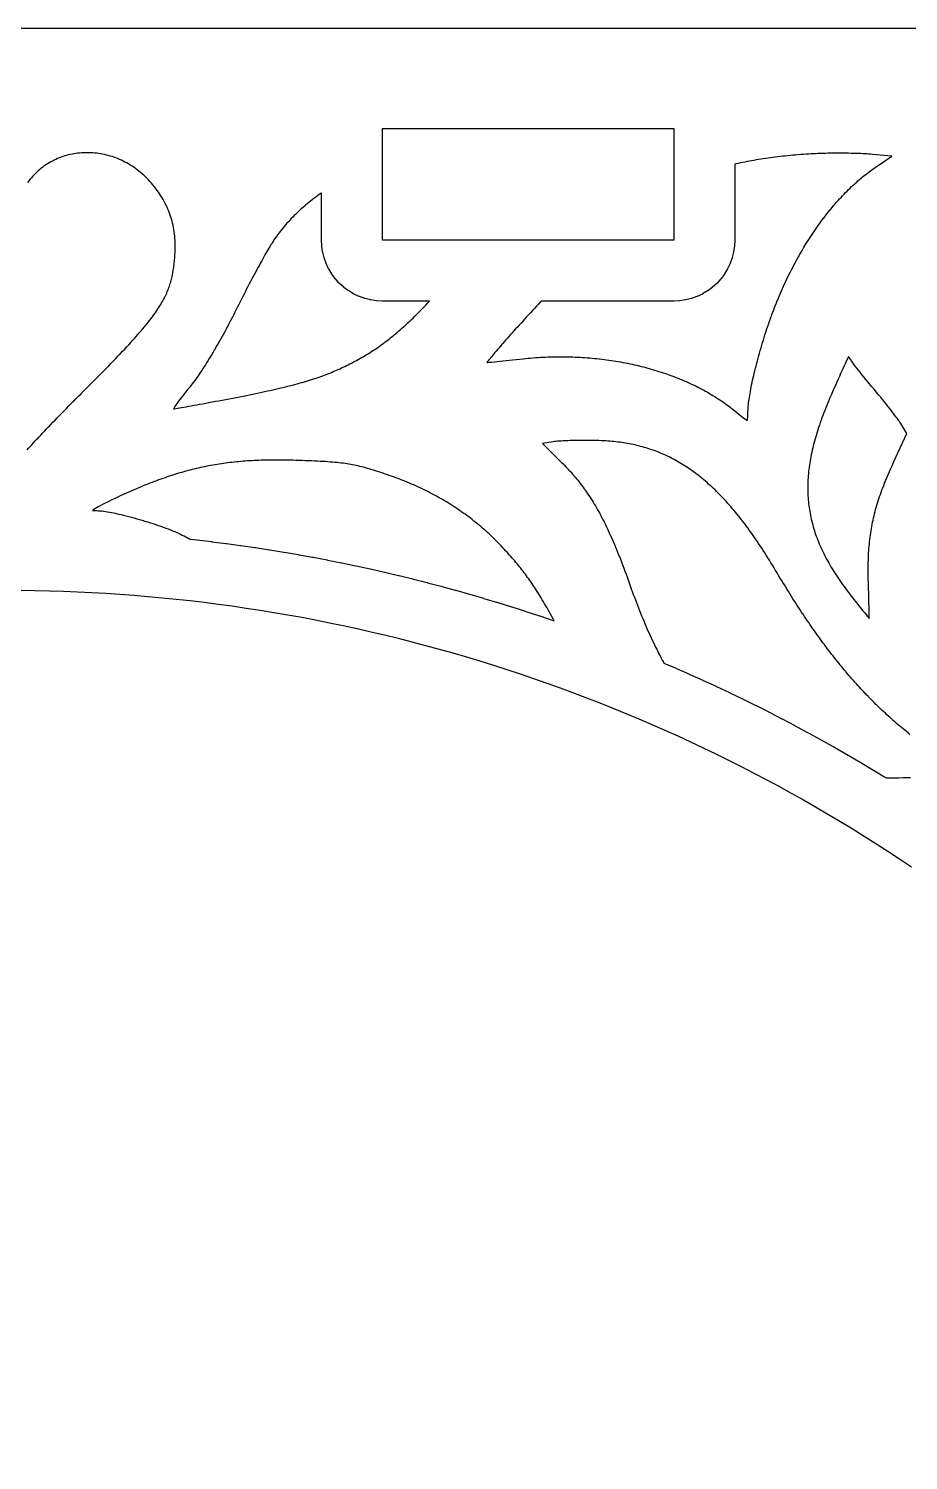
# Model space of a CAD drawing. Header units: millimetres. Extents: x 10 to 410, y 18 to 283.
# Drawn here: x 302.6 to 327.08, y 241.8 to 281.62 of the extents above; entities that cross this region are included whole.
import ezdxf

# ---------------------------------------------------------------- set-up
doc = ezdxf.new("R2010")
doc.units = ezdxf.units.MM
doc.layers.add('CUT', color=1, linetype='Continuous')

msp = doc.modelspace()

# ---------------------------------------------------------------- linework, layer by layer
at = {"layer": 'CUT'}
for points in [[(337, 160.3782), (372, 221), (337, 281.6218), (267, 281.6218), (232, 221), (267, 160.3782)], [(320.55, 275.7417), (312.45, 275.7417), (312.45, 278.8417), (320.55, 278.8417)], [(315.348, 272.3344), (315.3661, 272.3361), (315.4246, 272.3416), (315.4889, 272.3478), (315.5587, 272.3547), (315.6336, 272.3622), (315.713, 272.3702), (315.7965, 272.3788), (315.8837, 272.3878), (315.974, 272.3972), (316.0673, 272.4071), (316.1631, 272.4173), (316.2606, 272.4278), (316.3598, 272.4386), (316.36, 272.4386), (316.4286, 272.4459), (316.4295, 272.446), (316.4981, 272.4527), (316.4987, 272.4528), (316.5673, 272.4591), (316.5681, 272.4592), (316.6367, 272.4649), (316.6373, 272.4649), (316.7058, 272.4702), (316.7067, 272.4703), (316.7753, 272.475), (316.7758, 272.475), (316.8442, 272.4793), (316.8451, 272.4794), (316.9136, 272.4831), (316.9142, 272.4831), (316.9826, 272.4864), (316.9833, 272.4864), (317.0516, 272.4892), (317.0523, 272.4892), (317.1206, 272.4915), (317.1214, 272.4916), (317.1896, 272.4934), (317.1901, 272.4934), (317.2583, 272.4948), (317.2592, 272.4948), (317.3273, 272.4956), (317.3279, 272.4956), (317.3959, 272.496), (317.3968, 272.496), (317.4647, 272.4958), (317.4653, 272.4958), (317.5332, 272.4952), (317.5339, 272.4952), (317.6016, 272.4941), (317.6022, 272.4941), (317.6698, 272.4926), (317.6707, 272.4926), (317.7383, 272.4905), (317.7389, 272.4904), (317.8063, 272.4879), (317.8069, 272.4879), (317.8742, 272.485), (317.8751, 272.485), (317.9423, 272.4815), (317.9429, 272.4814), (318.0099, 272.4775), (318.0107, 272.4775), (318.0776, 272.4731), (318.0783, 272.473), (318.1451, 272.4681), (318.1457, 272.4681), (318.2124, 272.4628), (318.2132, 272.4627), (318.2797, 272.4569), (318.2805, 272.4569), (318.3468, 272.4506), (318.3474, 272.4505), (318.4136, 272.4438), (318.4143, 272.4437), (318.4803, 272.4365), (318.481, 272.4364), (318.5468, 272.4288), (318.5475, 272.4287), (318.6132, 272.4206), (318.614, 272.4205), (318.6795, 272.4119), (318.6802, 272.4119), (318.7455, 272.4029), (318.7462, 272.4028), (318.8113, 272.3933), (318.812, 272.3932), (318.8769, 272.3833), (318.8777, 272.3831), (318.9424, 272.3727), (318.943, 272.3726), (319.0075, 272.3618), (319.0083, 272.3617), (319.0725, 272.3504), (319.0732, 272.3503), (319.1373, 272.3386), (319.1381, 272.3384), (319.2019, 272.3262), (319.2025, 272.3261), (319.2661, 272.3135), (319.2669, 272.3133), (319.3303, 272.3002), (319.331, 272.3001), (319.3941, 272.2866), (319.3948, 272.2864), (319.4577, 272.2725), (319.4585, 272.2724), (319.5211, 272.258), (319.5218, 272.2578), (319.5842, 272.243), (319.585, 272.2428), (319.6471, 272.2275), (319.6478, 272.2273), (319.7096, 272.2116), (319.7103, 272.2115), (319.7719, 272.1954), (319.7728, 272.1951), (319.834, 272.1785), (319.8345, 272.1784), (319.8955, 272.1615), (319.8965, 272.1612), (319.9572, 272.1437), (319.9577, 272.1435), (320.0182, 272.1257), (320.0191, 272.1255), (320.0792, 272.1072), (320.0799, 272.1069), (320.1397, 272.0882), (320.1405, 272.088), (320.1999, 272.0689), (320.2007, 272.0686), (320.2599, 272.049), (320.2607, 272.0488), (320.3196, 272.0288), (320.3203, 272.0285), (320.3788, 272.0081), (320.3796, 272.0079), (320.4378, 271.9871), (320.4385, 271.9868), (320.4963, 271.9656), (320.4972, 271.9653), (320.5547, 271.9436), (320.5553, 271.9433), (320.6125, 271.9213), (320.6134, 271.921), (320.6702, 271.8985), (320.671, 271.8982), (320.7274, 271.8753), (320.7282, 271.875), (320.7843, 271.8517), (320.7851, 271.8513), (320.8408, 271.8276), (320.8416, 271.8273), (320.8969, 271.8032), (320.8977, 271.8028), (320.9526, 271.7783), (320.9534, 271.7779), (321.008, 271.7529), (321.0088, 271.7526), (321.0629, 271.7273), (321.0637, 271.7269), (321.1175, 271.7011), (321.1183, 271.7007), (321.1716, 271.6746), (321.1723, 271.6742), (321.2253, 271.6477), (321.2263, 271.6472), (321.2788, 271.6202), (321.2795, 271.6199), (321.3316, 271.5926), (321.3326, 271.5921), (321.3843, 271.5643), (321.385, 271.5639), (321.4362, 271.5358), (321.437, 271.5353), (321.4878, 271.5068), (321.4886, 271.5064), (321.539, 271.4775), (321.5399, 271.4769), (321.5898, 271.4476), (321.5906, 271.4471), (321.6401, 271.4174), (321.641, 271.4169), (321.69, 271.3868), (321.6909, 271.3863), (321.7394, 271.3558), (321.7401, 271.3553), (321.7882, 271.3245), (321.7892, 271.3239), (321.8368, 271.2926), (321.8376, 271.292), (321.8847, 271.2604), (321.8855, 271.2599), (321.9322, 271.2279), (321.9332, 271.2272), (321.9793, 271.1948), (321.9801, 271.1942), (322.0258, 271.1614), (322.0267, 271.1608), (322.0718, 271.1277), (322.0727, 271.1271), (322.1173, 271.0936), (322.1181, 271.0929), (322.1623, 271.059), (322.1632, 271.0583), (322.2068, 271.024), (322.2077, 271.0233), (322.2507, 270.9887), (322.2515, 270.9881), (322.2941, 270.953), (322.3734, 270.8879), (322.4422, 270.8334), (322.5014, 270.7897), (322.5505, 270.7568), (322.5882, 270.7355), (322.6002, 270.7306), (322.6065, 270.763), (322.6116, 270.8124), (322.6145, 270.8753), (322.6156, 270.9519), (322.6156, 270.9522), (322.6162, 270.988), (322.6163, 270.9902), (322.6178, 271.0283), (322.6179, 271.0306), (322.6204, 271.0709), (322.6205, 271.0727), (322.6239, 271.1151), (322.6241, 271.1167), (322.6284, 271.1611), (322.6285, 271.1628), (322.6338, 271.2093), (322.634, 271.2103), (322.64, 271.2586), (322.6402, 271.2601), (322.6472, 271.3103), (322.6473, 271.3114), (322.6551, 271.3633), (322.6553, 271.3642), (322.6639, 271.4178), (322.664, 271.4188), (322.6734, 271.474), (322.6735, 271.4747), (322.6836, 271.5315), (322.6838, 271.5326), (322.6948, 271.5908), (322.6949, 271.5913), (322.7065, 271.6509), (322.7067, 271.6518), (322.7191, 271.7127), (322.7192, 271.7133), (322.7323, 271.7755), (322.7325, 271.7762), (322.7463, 271.8395), (322.7464, 271.84), (322.7608, 271.9045), (322.7609, 271.9051), (322.7759, 271.9705), (322.7761, 271.9711), (322.7918, 272.0375), (322.7919, 272.038), (322.8082, 272.1053), (322.8083, 272.1058), (322.8251, 272.1739), (322.8253, 272.1746), (322.8428, 272.2434), (322.8429, 272.2437), (322.8608, 272.3131), (322.8609, 272.3137), (322.8794, 272.3837), (322.8795, 272.3841), (322.8985, 272.4547), (322.8987, 272.4552), (322.9182, 272.5261), (322.9183, 272.5265), (322.9382, 272.5978), (322.9383, 272.5983), (322.9587, 272.67), (322.9588, 272.6704), (322.9796, 272.7422), (322.9798, 272.7427), (323.001, 272.8146), (323.0011, 272.815), (323.0227, 272.887), (323.0229, 272.8875), (323.0449, 272.9595), (323.045, 272.9599), (323.0673, 273.0319), (323.0675, 273.0325), (323.0902, 273.1042), (323.0903, 273.1045), (323.1132, 273.176), (323.1133, 273.1766), (323.1366, 273.2479), (323.1368, 273.2483), (323.1603, 273.3191), (323.1604, 273.3195), (323.1841, 273.3899), (323.1843, 273.3905), (323.2083, 273.4604), (323.2085, 273.4609), (323.2327, 273.5301), (323.2329, 273.5306), (323.2573, 273.5992), (323.2575, 273.5998), (323.2821, 273.6676), (323.2823, 273.668), (323.307, 273.7351), (323.3072, 273.7359), (323.3321, 273.802), (323.3323, 273.8025), (323.3573, 273.8676), (323.3575, 273.8681), (323.3825, 273.9322), (323.3829, 273.933), (323.4081, 273.996), (323.4083, 273.9967), (323.4335, 274.0585), (323.4338, 274.0591), (323.462, 274.1269), (323.4622, 274.1274), (323.4907, 274.1948), (323.4909, 274.1954), (323.5197, 274.2624), (323.52, 274.2631), (323.5492, 274.3297), (323.5494, 274.3301), (323.5788, 274.3963), (323.5791, 274.397), (323.6089, 274.4628), (323.6092, 274.4633), (323.6393, 274.5287), (323.6395, 274.5293), (323.6699, 274.5943), (323.6702, 274.5949), (323.7009, 274.6594), (323.7011, 274.6599), (323.7321, 274.7241), (323.7324, 274.7247), (323.7637, 274.7884), (323.7641, 274.7891), (323.7958, 274.8524), (323.796, 274.8528), (323.8279, 274.9157), (323.8282, 274.9164), (323.8604, 274.9788), (323.8607, 274.9792), (323.8931, 275.0412), (323.8935, 275.042), (323.9263, 275.1035), (323.9265, 275.104), (323.9596, 275.1652), (323.96, 275.1658), (323.9933, 275.2264), (323.9936, 275.2269), (324.0272, 275.2871), (324.0275, 275.2877), (324.0614, 275.3475), (324.0618, 275.3482), (324.096, 275.4075), (324.0963, 275.408), (324.1307, 275.4668), (324.131, 275.4674), (324.1657, 275.5258), (324.1661, 275.5264), (324.2011, 275.5843), (324.2015, 275.5849), (324.2367, 275.6423), (324.2371, 275.6429), (324.2726, 275.6998), (324.2729, 275.7004), (324.3087, 275.7569), (324.3091, 275.7575), (324.3451, 275.8134), (324.3454, 275.8139), (324.3816, 275.8694), (324.3821, 275.8701), (324.4186, 275.9251), (324.419, 275.9258), (324.4558, 275.9803), (324.4561, 275.9807), (324.493, 276.0347), (324.4936, 276.0355), (324.5309, 276.089), (324.5312, 276.0895), (324.5686, 276.1425), (324.5691, 276.1432), (324.6068, 276.1956), (324.6073, 276.1962), (324.6453, 276.2482), (324.6457, 276.2487), (324.6838, 276.3001), (324.6843, 276.3008), (324.7227, 276.3517), (324.7231, 276.3523), (324.7617, 276.4027), (324.7622, 276.4034), (324.801, 276.4532), (324.8015, 276.4537), (324.8405, 276.503), (324.841, 276.5037), (324.8803, 276.5525), (324.8809, 276.5532), (324.9204, 276.6014), (324.9208, 276.6019), (324.9604, 276.6496), (324.9609, 276.6503), (325.0008, 276.6975), (325.0014, 276.6981), (325.0415, 276.7447), (325.0421, 276.7454), (325.0824, 276.7914), (325.083, 276.7921), (325.1235, 276.8375), (325.124, 276.8381), (325.1647, 276.883), (325.1652, 276.8835), (325.206, 276.9279), (325.2068, 276.9287), (325.2479, 276.9724), (325.2483, 276.9729), (325.2895, 277.0161), (325.2903, 277.0169), (325.3318, 277.0595), (325.3323, 277.06), (325.3739, 277.1021), (325.3746, 277.1028), (325.4164, 277.1442), (325.417, 277.1448), (325.4589, 277.1856), (325.4596, 277.1863), (325.5018, 277.2266), (325.5026, 277.2273), (325.5449, 277.2669), (325.5454, 277.2674), (325.5878, 277.3065), (325.5887, 277.3074), (325.6314, 277.3458), (325.632, 277.3463), (325.6748, 277.3842), (325.6756, 277.3849), (325.7185, 277.4221), (325.7194, 277.4228), (325.7626, 277.4594), (325.7632, 277.4599), (325.8064, 277.4959), (325.8074, 277.4967), (325.8509, 277.532), (325.8514, 277.5325), (325.8949, 277.5673), (325.8959, 277.568), (325.9396, 277.6021), (325.9406, 277.6029), (325.9845, 277.6363), (325.9852, 277.6369), (326.0292, 277.6697), (326.03, 277.6703), (326.0741, 277.7025), (326.075, 277.7031), (326.1193, 277.7347), (326.1204, 277.7355), (326.1648, 277.7663), (326.1655, 277.7668), (326.21, 277.7971), (326.2106, 277.7975), (326.6202, 278.072), (326.0772, 278.1231), (326.0281, 278.1275), (325.9766, 278.1316), (325.9222, 278.1352), (325.8653, 278.1387), (325.8061, 278.1418), (325.7449, 278.1447), (325.6818, 278.1472), (325.6169, 278.1494), (325.5505, 278.1513), (325.4827, 278.153), (325.4139, 278.1543), (325.3439, 278.1553), (325.2732, 278.156), (325.2018, 278.1563), (325.13, 278.1564), (325.058, 278.1561), (324.9858, 278.1556), (324.9138, 278.1547), (324.842, 278.1535), (324.7707, 278.152), (324.7, 278.1501), (324.6301, 278.1481), (324.5613, 278.1456), (324.4936, 278.1428), (324.4272, 278.1397), (324.3624, 278.1364), (324.2994, 278.1327), (324.2383, 278.1286), (324.1634, 278.1233), (324.089, 278.1176), (324.0152, 278.1117), (323.942, 278.1056), (323.8694, 278.0992), (323.7973, 278.0925), (323.7259, 278.0856), (323.6551, 278.0783), (323.5848, 278.0708), (323.515, 278.063), (323.4458, 278.0549), (323.3771, 278.0466), (323.3089, 278.0379), (323.2414, 278.029), (323.1744, 278.0197), (323.1076, 278.0101), (323.0417, 278.0003), (322.9761, 277.9901), (322.9109, 277.9797), (322.8465, 277.9689), (322.7823, 277.9578), (322.7186, 277.9464), (322.6555, 277.9347), (322.5927, 277.9226), (322.5305, 277.9104), (322.4686, 277.8976), (322.4072, 277.8846), (322.3464, 277.8713), (322.2858, 277.8576), (322.25, 277.8492), (322.25, 275.7417), (322.2499, 275.7368), (322.2422, 275.5799), (322.2412, 275.5701), (322.2182, 275.4148), (322.2163, 275.4052), (322.1781, 275.2529), (322.1753, 275.2435), (322.1224, 275.0957), (322.1186, 275.0867), (322.0515, 274.9447), (322.0469, 274.936), (321.9662, 274.8013), (321.9607, 274.7931), (321.8671, 274.667), (321.8609, 274.6594), (321.7555, 274.5431), (321.7486, 274.5362), (321.6322, 274.4307), (321.6246, 274.4245), (321.4985, 274.331), (321.4903, 274.3255), (321.3556, 274.2448), (321.347, 274.2402), (321.2051, 274.173), (321.196, 274.1692), (321.0482, 274.1163), (321.0388, 274.1135), (320.8864, 274.0754), (320.8768, 274.0735), (320.7215, 274.0505), (320.7117, 274.0495), (320.5549, 274.0418), (320.55, 274.0417), (316.8642, 274.0417), (316.8456, 274.0217), (316.7885, 273.9606), (316.7319, 273.9001), (316.676, 273.8398), (316.6205, 273.7799), (316.5656, 273.7206), (316.5113, 273.6618), (316.4577, 273.6036), (316.4049, 273.546), (316.3527, 273.4889), (316.3013, 273.4326), (316.2506, 273.3769), (316.2008, 273.3221), (316.1519, 273.268), (316.1038, 273.2147), (316.0567, 273.1623), (316.0106, 273.1108), (315.9655, 273.0602), (315.9213, 273.0105), (315.8782, 272.9619), (315.8363, 272.9144), (315.7955, 272.868), (315.7559, 272.8227), (315.7174, 272.7784), (315.6801, 272.7355), (315.6443, 272.6939), (315.6097, 272.6534), (315.5763, 272.6143), (315.5445, 272.5766), (315.5141, 272.5403), (315.4852, 272.5055), (315.4576, 272.4721), (315.4317, 272.4402), (315.4073, 272.41), (315.3846, 272.3815), (315.3635, 272.3544)], [(306.6278, 271.0443), (306.6504, 271.0479), (306.6956, 271.0553), (306.7452, 271.0637), (306.799, 271.0729), (306.8568, 271.0829), (306.9186, 271.0937), (306.9839, 271.1053), (307.0527, 271.1175), (307.1249, 271.1304), (307.2001, 271.1441), (307.2782, 271.1583), (307.3591, 271.1731), (307.4427, 271.1885), (307.5287, 271.2044), (307.6168, 271.2208), (307.707, 271.2377), (307.7992, 271.255), (307.893, 271.2728), (307.9885, 271.2908), (308.0852, 271.3092), (308.1832, 271.328), (308.2821, 271.347), (308.3793, 271.3659), (308.4746, 271.3844), (308.5677, 271.4027), (308.6588, 271.4209), (308.7481, 271.4388), (308.8354, 271.4565), (308.9208, 271.474), (309.0045, 271.4915), (309.0864, 271.5087), (309.1666, 271.5259), (309.2451, 271.5428), (309.3219, 271.5596), (309.397, 271.5765), (309.4707, 271.5932), (309.5429, 271.6098), (309.6136, 271.6263), (309.6827, 271.6429), (309.7506, 271.6594), (309.8172, 271.6758), (309.8823, 271.6923), (309.9461, 271.7088), (310.0089, 271.7253), (310.0704, 271.7418), (310.1307, 271.7584), (310.19, 271.7751), (310.2483, 271.7917), (310.3054, 271.8086), (310.3617, 271.8255), (310.4169, 271.8425), (310.4715, 271.8597), (310.5251, 271.8769), (310.5778, 271.8943), (310.6299, 271.9119), (310.6813, 271.9298), (310.7321, 271.9477), (310.7821, 271.9659), (310.8316, 271.9843), (310.8805, 272.0029), (310.9291, 272.0218), (310.9771, 272.0409), (311.0248, 272.0604), (311.0722, 272.0802), (311.1191, 272.1001), (311.1659, 272.1205), (311.2125, 272.1412), (311.2589, 272.1622), (311.3051, 272.1836), (311.3512, 272.2054), (311.3974, 272.2276), (311.4436, 272.2501), (311.4897, 272.273), (311.5359, 272.2966), (311.5824, 272.3204), (311.6289, 272.3448), (311.6759, 272.3696), (311.7228, 272.3949), (311.7702, 272.4207), (311.818, 272.447), (311.866, 272.4738), (311.9072, 272.4972), (311.9484, 272.521), (311.9894, 272.5453), (312.0304, 272.5699), (312.0714, 272.5952), (312.1125, 272.6209), (312.1534, 272.6469), (312.1944, 272.6737), (312.2356, 272.7009), (312.2766, 272.7286), (312.3177, 272.7568), (312.359, 272.7856), (312.4003, 272.815), (312.4416, 272.8448), (312.4829, 272.8752), (312.5244, 272.9062), (312.566, 272.9379), (312.6077, 272.97), (312.6494, 273.0028), (312.6914, 273.0363), (312.7335, 273.0703), (312.7757, 273.1049), (312.818, 273.1401), (312.8605, 273.176), (312.9031, 273.2126), (312.9459, 273.2498), (312.989, 273.2877), (313.0322, 273.3263), (313.0756, 273.3656), (313.1192, 273.4054), (313.1629, 273.4461), (313.2071, 273.4875), (313.2514, 273.5295), (313.2959, 273.5723), (313.3407, 273.6159), (313.3857, 273.6601), (313.431, 273.7051), (313.4765, 273.7509), (313.5224, 273.7975), (313.5686, 273.8449), (313.615, 273.8929), (313.6618, 273.9418), (313.7088, 273.9915), (313.7559, 274.0417), (312.45, 274.0417), (312.4451, 274.0418), (312.2883, 274.0495), (312.2785, 274.0505), (312.1232, 274.0735), (312.1136, 274.0754), (311.9612, 274.1135), (311.9518, 274.1163), (311.804, 274.1692), (311.7949, 274.173), (311.653, 274.2402), (311.6444, 274.2448), (311.5097, 274.3255), (311.5015, 274.331), (311.3754, 274.4245), (311.3678, 274.4307), (311.2514, 274.5362), (311.2445, 274.5431), (311.1391, 274.6594), (311.1329, 274.667), (311.0393, 274.7931), (311.0338, 274.8013), (310.9531, 274.936), (310.9485, 274.9447), (310.8814, 275.0867), (310.8776, 275.0957), (310.8247, 275.2435), (310.8219, 275.2529), (310.7837, 275.4052), (310.7818, 275.4148), (310.7588, 275.5701), (310.7578, 275.5799), (310.7501, 275.7368), (310.75, 275.7417), (310.75, 277.05), (310.7383, 277.042), (310.6878, 277.0068), (310.6379, 276.9711), (310.5884, 276.9349), (310.5393, 276.8982), (310.4909, 276.8612), (310.4429, 276.8237), (310.3955, 276.7856), (310.3486, 276.747), (310.3021, 276.7081), (310.2563, 276.6687), (310.2109, 276.6289), (310.1661, 276.5885), (310.1219, 276.5478), (310.0783, 276.5067), (310.0351, 276.465), (309.9926, 276.423), (309.9506, 276.3806), (309.9091, 276.3377), (309.8684, 276.2944), (309.8282, 276.2507), (309.7885, 276.2066), (309.7495, 276.1622), (309.7111, 276.1172), (309.6733, 276.0718), (309.6361, 276.0262), (309.5996, 275.9801), (309.5637, 275.9336), (309.5283, 275.8866), (309.4937, 275.8395), (309.4598, 275.7918), (309.4265, 275.744), (309.4108, 275.7205), (309.3933, 275.6938), (309.3744, 275.6638), (309.354, 275.631), (309.3322, 275.5952), (309.3091, 275.5566), (309.2847, 275.5155), (309.2592, 275.4718), (309.2326, 275.4258), (309.2049, 275.3773), (309.1762, 275.3268), (309.1466, 275.2741), (309.1161, 275.2195), (309.0848, 275.1631), (309.0527, 275.1049), (309.02, 275.0451), (308.9867, 274.9838), (308.9527, 274.921), (308.9182, 274.8569), (308.8832, 274.7916), (308.8479, 274.7252), (308.8122, 274.6578), (308.7762, 274.5894), (308.74, 274.5202), (308.7035, 274.4504), (308.667, 274.3801), (308.6304, 274.3092), (308.5938, 274.2379), (308.5572, 274.1663), (308.5207, 274.0947), (308.4844, 274.023), (308.4483, 273.9513), (308.4125, 273.8797), (308.3769, 273.8082), (308.3423, 273.7388), (308.3421, 273.7384), (308.3072, 273.6692), (308.307, 273.6688), (308.2719, 273.5999), (308.2718, 273.5996), (308.2366, 273.531), (308.2363, 273.5305), (308.2008, 273.4623), (308.2006, 273.462), (308.165, 273.3942), (308.1649, 273.3939), (308.1292, 273.3265), (308.129, 273.3261), (308.0932, 273.2592), (308.093, 273.2588), (308.0571, 273.1924), (308.0568, 273.192), (308.0208, 273.1262), (308.0207, 273.1259), (307.9847, 273.0606), (307.9844, 273.0602), (307.9483, 272.9955), (307.9482, 272.9952), (307.9122, 272.9312), (307.912, 272.9308), (307.876, 272.8674), (307.8757, 272.8669), (307.8397, 272.8043), (307.8395, 272.804), (307.8036, 272.7421), (307.8034, 272.7417), (307.7675, 272.6805), (307.7673, 272.6802), (307.7316, 272.6199), (307.7313, 272.6195), (307.6957, 272.56), (307.6954, 272.5595), (307.6599, 272.5009), (307.6597, 272.5004), (307.6244, 272.4428), (307.6241, 272.4425), (307.589, 272.3858), (307.5888, 272.3854), (307.5539, 272.3296), (307.5535, 272.329), (307.5188, 272.2743), (307.5186, 272.274), (307.4842, 272.2203), (307.4838, 272.2196), (307.4496, 272.1671), (307.4493, 272.1667), (307.4154, 272.1152), (307.4151, 272.1148), (307.3816, 272.0645), (307.3812, 272.0638), (307.3479, 272.0147), (307.3475, 272.0142), (307.3146, 271.9663), (307.3142, 271.9657), (307.2817, 271.9191), (307.2813, 271.9185), (307.2492, 271.8732), (307.2487, 271.8725), (307.217, 271.8285), (307.2166, 271.8279), (307.1854, 271.7853), (307.1848, 271.7845), (307.154, 271.7433), (307.1534, 271.7425), (307.123, 271.7027), (307.1225, 271.7021), (307.0927, 271.6637), (307.0919, 271.6627), (307.0626, 271.6259), (307.0619, 271.625), (307.0331, 271.5897), (306.9689, 271.511), (306.9085, 271.4351), (306.8519, 271.3622), (306.7993, 271.2927), (306.7511, 271.227), (306.7078, 271.1659), (306.6695, 271.1096), (306.6366, 271.0588)], [(324.8345, 266.8128), (324.8643, 266.7594), (324.895, 266.7058), (324.9264, 266.6522), (324.9587, 266.5985), (324.9918, 266.5446), (325.0256, 266.4906), (325.0603, 266.4365), (325.0958, 266.3821), (325.132, 266.3277), (325.169, 266.2732), (325.2068, 266.2187), (325.248, 266.1609), (325.2923, 266.0997), (325.3392, 266.0362), (325.3882, 265.9706), (325.4389, 265.9037), (325.4909, 265.8358), (325.5439, 265.7676), (325.5972, 265.6994), (325.6506, 265.632), (325.7036, 265.5657), (325.7557, 265.5011), (325.8065, 265.4389), (325.8557, 265.3793), (325.9026, 265.3232), (325.9471, 265.2709), (325.9885, 265.2229), (325.993, 265.2178), (325.9925, 265.2527), (325.9913, 265.3196), (325.9899, 265.3925), (325.9882, 265.4708), (325.9862, 265.5542), (325.9839, 265.6423), (325.9814, 265.7348), (325.9786, 265.831), (325.9756, 265.9307), (325.9724, 266.0333), (325.969, 266.1387), (325.9689, 266.1388), (325.9666, 266.2135), (325.9666, 266.214), (325.9647, 266.2875), (325.9647, 266.288), (325.9632, 266.3604), (325.9632, 266.3611), (325.9622, 266.4325), (325.9622, 266.433), (325.9616, 266.5033), (325.9616, 266.5042), (325.9616, 266.5735), (325.9616, 266.5739), (325.9619, 266.6423), (325.9619, 266.6432), (325.9628, 266.7106), (325.9628, 266.7114), (325.9642, 266.7779), (325.9642, 266.7785), (325.966, 266.8443), (325.9661, 266.8453), (325.9685, 266.9102), (325.9685, 266.9109), (325.9713, 266.9751), (325.9713, 266.976), (325.9747, 267.0395), (325.9748, 267.0406), (325.9788, 267.1034), (325.9788, 267.1041), (325.9832, 267.1663), (325.9833, 267.1673), (325.9883, 267.2289), (325.9884, 267.2299), (325.994, 267.2909), (325.9941, 267.292), (326.0003, 267.3526), (326.0004, 267.3535), (326.0071, 267.4136), (326.0072, 267.4146), (326.0145, 267.4743), (326.0147, 267.4754), (326.0226, 267.5347), (326.0227, 267.5358), (326.0312, 267.5948), (326.0314, 267.5958), (326.0405, 267.6544), (326.0406, 267.6555), (326.0503, 267.714), (326.0505, 267.715), (326.0608, 267.7732), (326.0611, 267.7744), (326.0721, 267.8324), (326.0722, 267.8334), (326.0838, 267.8914), (326.0841, 267.8926), (326.0964, 267.9504), (326.0966, 267.9515), (326.1096, 268.0093), (326.1099, 268.0103), (326.1235, 268.0681), (326.1237, 268.0692), (326.138, 268.127), (326.1383, 268.1279), (326.1532, 268.1858), (326.1535, 268.187), (326.1692, 268.245), (326.1694, 268.246), (326.1858, 268.3042), (326.1861, 268.305), (326.2031, 268.3634), (326.2034, 268.3645), (326.2212, 268.4232), (326.2215, 268.4243), (326.2401, 268.4832), (326.2404, 268.484), (326.2596, 268.5432), (326.2599, 268.5442), (326.28, 268.6039), (326.2803, 268.6046), (326.301, 268.6646), (326.3013, 268.6656), (326.3229, 268.7261), (326.3232, 268.7268), (326.3455, 268.7878), (326.3458, 268.7887), (326.3689, 268.8502), (326.3691, 268.8508), (326.3929, 268.9129), (326.3933, 268.9138), (326.418, 268.9765), (326.4182, 268.9771), (326.4437, 269.0405), (326.444, 269.0412), (326.4703, 269.1053), (326.4705, 269.1059), (326.4976, 269.1707), (326.4979, 269.1712), (326.5258, 269.2368), (326.526, 269.2374), (326.5548, 269.3039), (326.5551, 269.3046), (326.5848, 269.3719), (326.585, 269.3723), (326.6155, 269.4405), (326.6157, 269.4409), (326.647, 269.5101), (326.6473, 269.5107), (326.6796, 269.5808), (326.6796, 269.581), (327.0409, 270.3623), (326.868, 270.6361), (326.8495, 270.6647), (326.8275, 270.6972), (326.8018, 270.7339), (326.7728, 270.7744), (326.7409, 270.8182), (326.7062, 270.865), (326.669, 270.9144), (326.6295, 270.9662), (326.5881, 271.02), (326.545, 271.0754), (326.5002, 271.1323), (326.4541, 271.1904), (326.4071, 271.2492), (326.3591, 271.3085), (326.3107, 271.3681), (326.2619, 271.4274), (326.213, 271.4864), (326.1642, 271.5446), (326.1156, 271.602), (326.0582, 271.6699), (326.058, 271.6703), (326.0011, 271.7382), (326.0007, 271.7385), (325.9447, 271.806), (325.9444, 271.8064), (325.8896, 271.8731), (325.8894, 271.8734), (325.8361, 271.9388), (325.8357, 271.9393), (325.7844, 272.003), (325.7842, 272.0033), (325.735, 272.0649), (325.7346, 272.0654), (325.6881, 272.1244), (325.6877, 272.1248), (325.644, 272.1809), (325.6436, 272.1814), (325.6032, 272.2339), (325.6027, 272.2346), (325.5659, 272.2833), (325.5652, 272.2843), (325.5324, 272.3288), (325.5318, 272.3296), (325.5032, 272.3692), (325.5022, 272.3706), (325.4782, 272.4051), (325.4767, 272.4073), (325.4577, 272.4362), (325.4557, 272.4393), (325.4419, 272.4621), (325.4418, 272.4623), (325.4184, 272.5012), (325.415, 272.5061), (325.4112, 272.4983), (325.3919, 272.4575), (325.3701, 272.4108), (325.3459, 272.3587), (325.3196, 272.3014), (325.2912, 272.2393), (325.261, 272.1727), (325.229, 272.102), (325.1954, 272.0273), (325.1604, 271.9492), (325.124, 271.8679), (325.0866, 271.7836), (325.048, 271.6967), (325.0087, 271.6075), (324.9685, 271.5164), (324.9279, 271.4238), (324.8967, 271.3519), (324.8662, 271.2805), (324.8365, 271.2097), (324.8076, 271.1395), (324.7795, 271.0698), (324.7521, 271.0006), (324.7255, 270.9318), (324.6997, 270.8636), (324.6746, 270.796), (324.6504, 270.7288), (324.6268, 270.662), (324.6041, 270.5959), (324.5822, 270.53), (324.561, 270.4647), (324.5406, 270.3999), (324.521, 270.3353), (324.502, 270.2714), (324.484, 270.2079), (324.4667, 270.1447), (324.4501, 270.082), (324.4344, 270.0196), (324.4193, 269.9577), (324.405, 269.8962), (324.3916, 269.8351), (324.3789, 269.7743), (324.367, 269.7139), (324.3558, 269.6539), (324.3454, 269.5941), (324.3358, 269.5348), (324.327, 269.4757), (324.3188, 269.4171), (324.3115, 269.3587), (324.3049, 269.3007), (324.2992, 269.243), (324.2942, 269.1854), (324.2899, 269.1283), (324.2865, 269.0714), (324.2837, 269.0148), (324.2818, 268.9583), (324.2805, 268.9022), (324.2801, 268.8464), (324.2804, 268.7906), (324.2815, 268.7353), (324.2834, 268.6801), (324.286, 268.625), (324.2894, 268.5703), (324.2936, 268.5156), (324.2984, 268.4612), (324.3042, 268.407), (324.3106, 268.3528), (324.3178, 268.2989), (324.3258, 268.245), (324.3346, 268.1913), (324.344, 268.1378), (324.3544, 268.0843), (324.3654, 268.031), (324.3773, 267.9778), (324.3899, 267.9245), (324.4032, 267.8715), (324.4173, 267.8184), (324.4323, 267.7655), (324.448, 267.7125), (324.4644, 267.6597), (324.4817, 267.6069), (324.4996, 267.5541), (324.5185, 267.5013), (324.538, 267.4485), (324.5584, 267.3957), (324.5796, 267.343), (324.6015, 267.2901), (324.6242, 267.2373), (324.6477, 267.1845), (324.672, 267.1316), (324.6971, 267.0785), (324.723, 267.0256), (324.7497, 266.9725), (324.7772, 266.9194), (324.8055, 266.866)], [(304.3798, 268.2191), (304.4081, 268.2167), (304.4528, 268.2147), (304.5054, 268.214), (304.5066, 268.214), (304.5424, 268.2131), (304.5462, 268.2129), (304.586, 268.2104), (304.5891, 268.2102), (304.6326, 268.2061), (304.6352, 268.2058), (304.6823, 268.2001), (304.6842, 268.1998), (304.7346, 268.1927), (304.7365, 268.1924), (304.7901, 268.1838), (304.7916, 268.1836), (304.848, 268.1737), (304.8494, 268.1734), (304.9086, 268.1621), (304.9096, 268.1619), (304.9712, 268.1495), (304.9725, 268.1493), (305.0364, 268.1356), (305.0371, 268.1354), (305.1031, 268.1207), (305.1042, 268.1205), (305.1721, 268.1046), (305.1728, 268.1044), (305.2423, 268.0876), (305.243, 268.0874), (305.3139, 268.0697), (305.3147, 268.0695), (305.3868, 268.0509), (305.3876, 268.0507), (305.4607, 268.0312), (305.4611, 268.0311), (305.535, 268.011), (305.5358, 268.0108), (305.6103, 267.9899), (305.6109, 267.9897), (305.6858, 267.9682), (305.6865, 267.968), (305.7615, 267.9459), (305.7621, 267.9457), (305.837, 267.9231), (305.8375, 267.923), (305.9122, 267.9), (305.9129, 267.8998), (305.9871, 267.8764), (305.9877, 267.8762), (306.0613, 267.8525), (306.062, 267.8522), (306.1346, 267.8282), (306.1353, 267.828), (306.2067, 267.8038), (306.2074, 267.8036), (306.2776, 267.7792), (306.2783, 267.7789), (306.3469, 267.7545), (306.3477, 267.7542), (306.4146, 267.7298), (306.4155, 267.7295), (306.4804, 267.7051), (306.4813, 267.7047), (306.544, 267.6804), (306.5451, 267.68), (306.6054, 267.6558), (306.6065, 267.6554), (306.6642, 267.6315), (306.6654, 267.631), (306.7203, 267.6074), (306.7218, 267.6067), (306.7737, 267.5834), (306.7752, 267.5827), (306.8238, 267.5599), (306.8259, 267.5589), (306.8711, 267.5364), (306.8722, 267.5358), (306.9232, 267.5096), (306.9235, 267.5095), (306.9742, 267.4832), (306.9749, 267.4828), (307.0252, 267.4562), (307.0256, 267.456), (307.0756, 267.4293), (307.0763, 267.4289), (307.0904, 267.4213), (307.2792, 267.4006), (307.2797, 267.4005), (307.2936, 267.3989), (307.2939, 267.3989), (307.6839, 267.3528), (307.6844, 267.3527), (307.6982, 267.351), (307.6986, 267.351), (308.0882, 267.3014), (308.0885, 267.3014), (308.1023, 267.2996), (308.1029, 267.2995), (308.4921, 267.2465), (308.4922, 267.2465), (308.506, 267.2446), (308.5067, 267.2445), (308.8953, 267.1882), (308.896, 267.1881), (308.9098, 267.186), (308.91, 267.1859), (309.2981, 267.1262), (309.2986, 267.1262), (309.3124, 267.124), (309.3128, 267.1239), (309.7004, 267.0607), (309.7007, 267.0606), (309.7145, 267.0583), (309.715, 267.0583), (310.102, 266.9918), (310.1022, 266.9917), (310.116, 266.9893), (310.1167, 266.9892), (310.5031, 266.9193), (310.5033, 266.9193), (310.517, 266.9168), (310.5177, 266.9166), (310.9035, 266.8433), (310.9171, 266.8407), (310.918, 266.8406), (311.3032, 266.764), (311.3037, 266.7639), (311.3174, 266.7611), (311.3178, 266.761), (311.7023, 266.681), (311.7028, 266.6809), (311.7164, 266.678), (311.7167, 266.6779), (312.1005, 266.5946), (312.1008, 266.5946), (312.1144, 266.5916), (312.115, 266.5914), (312.498, 266.5047), (312.4981, 266.5047), (312.5117, 266.5016), (312.5124, 266.5014), (312.8947, 266.4114), (312.8955, 266.4112), (312.9091, 266.4079), (313.2906, 266.3146), (313.2912, 266.3145), (313.3047, 266.3111), (313.3049, 266.311), (313.6855, 266.2143), (313.6858, 266.2142), (313.6994, 266.2107), (313.7, 266.2106), (314.0797, 266.1106), (314.08, 266.1105), (314.0935, 266.1069), (314.094, 266.1068), (314.4729, 266.0035), (314.4732, 266.0034), (314.4866, 265.9997), (314.4871, 265.9995), (314.8651, 265.8929), (314.8653, 265.8929), (314.8787, 265.8891), (314.8794, 265.8889), (315.2564, 265.779), (315.257, 265.7788), (315.2704, 265.7748), (315.2706, 265.7748), (315.6466, 265.6616), (315.6471, 265.6614), (315.6605, 265.6573), (315.6608, 265.6572), (316.0358, 265.5408), (316.0363, 265.5407), (316.0496, 265.5365), (316.05, 265.5363), (316.424, 265.4166), (316.4243, 265.4166), (316.4376, 265.4123), (316.4381, 265.4121), (316.8111, 265.2891), (316.8114, 265.289), (316.8246, 265.2846), (316.8252, 265.2844), (317.1971, 265.1581), (317.1972, 265.1581), (317.2104, 265.1536), (317.2111, 265.1533), (317.2273, 265.1476), (317.1946, 265.2076), (317.1599, 265.2711), (317.1256, 265.333), (317.0914, 265.3939), (317.0578, 265.4534), (317.0245, 265.5118), (316.9915, 265.569), (316.9588, 265.6251), (316.9263, 265.68), (316.8941, 265.7338), (316.8621, 265.7868), (316.8303, 265.8387), (316.7986, 265.8896), (316.7671, 265.9397), (316.7357, 265.989), (316.7044, 266.0373), (316.6732, 266.085), (316.642, 266.1319), (316.6107, 266.178), (316.5795, 266.2235), (316.5483, 266.2684), (316.5168, 266.3128), (316.4854, 266.3566), (316.4539, 266.3999), (316.4222, 266.4427), (316.3903, 266.4852), (316.3583, 266.5273), (316.326, 266.569), (316.2935, 266.6105), (316.2607, 266.6516), (316.2275, 266.6926), (316.1942, 266.7333), (316.1604, 266.774), (316.1262, 266.8145), (316.0915, 266.8551), (316.0566, 266.8955), (316.0211, 266.936), (315.985, 266.9767), (315.9486, 267.0173), (315.9116, 267.0581), (315.8741, 267.0991), (315.8358, 267.1403), (315.797, 267.1818), (315.7576, 267.2236), (315.7176, 267.2656), (315.675, 267.3098), (315.6321, 267.3535), (315.5889, 267.3968), (315.5452, 267.4397), (315.5012, 267.4824), (315.4568, 267.5245), (315.4121, 267.5663), (315.3669, 267.6077), (315.3214, 267.6488), (315.2756, 267.6894), (315.2293, 267.7297), (315.1828, 267.7696), (315.1357, 267.8091), (315.0883, 267.8483), (315.0406, 267.887), (314.9925, 267.9255), (314.9439, 267.9634), (314.8951, 268.0011), (314.8459, 268.0383), (314.7963, 268.0752), (314.7463, 268.1117), (314.6958, 268.1478), (314.6451, 268.1836), (314.5941, 268.2189), (314.5425, 268.254), (314.4908, 268.2885), (314.4385, 268.3227), (314.3859, 268.3566), (314.3328, 268.39), (314.2794, 268.4232), (314.2257, 268.4559), (314.1717, 268.4882), (314.1172, 268.5201), (314.0623, 268.5517), (314.007, 268.5829), (313.9513, 268.6138), (313.8954, 268.6443), (313.839, 268.6743), (313.7822, 268.704), (313.7252, 268.7332), (313.6675, 268.7622), (313.6095, 268.7908), (313.5514, 268.819), (313.4928, 268.8467), (313.4337, 268.8741), (313.3743, 268.9012), (313.3145, 268.9279), (313.2543, 268.9542), (313.1938, 268.9801), (313.1329, 269.0056), (313.0715, 269.0308), (313.0099, 269.0556), (312.9478, 269.0799), (312.8853, 269.1039), (312.8225, 269.1276), (312.7593, 269.1508), (312.6957, 269.1737), (312.6318, 269.1962), (312.5673, 269.2183), (312.4997, 269.2412), (312.4344, 269.2631), (312.371, 269.284), (312.3096, 269.3039), (312.2501, 269.3229), (312.1921, 269.341), (312.1356, 269.3582), (312.0804, 269.3746), (312.0264, 269.3902), (311.9733, 269.4049), (311.9211, 269.419), (311.8696, 269.4322), (311.8184, 269.4447), (311.7676, 269.4566), (311.717, 269.4678), (311.6663, 269.4784), (311.6155, 269.4885), (311.5643, 269.4978), (311.5125, 269.5068), (311.46, 269.5152), (311.4068, 269.5231), (311.3523, 269.5306), (311.2967, 269.5376), (311.2399, 269.5442), (311.1813, 269.5504), (311.1212, 269.5563), (311.0591, 269.5619), (310.995, 269.5671), (310.9288, 269.5721), (310.8602, 269.5767), (310.7891, 269.5811), (310.7153, 269.5854), (310.6388, 269.5894), (310.5592, 269.5932), (310.4765, 269.597), (310.3906, 269.6006), (310.3012, 269.6041), (310.2082, 269.6076), (310.1115, 269.611), (310.0377, 269.6134), (309.9647, 269.6155), (309.8924, 269.6173), (309.8208, 269.6188), (309.7498, 269.62), (309.6794, 269.621), (309.6097, 269.6215), (309.5405, 269.6218), (309.4719, 269.6218), (309.404, 269.6214), (309.3366, 269.6207), (309.2696, 269.6197), (309.2033, 269.6184), (309.1375, 269.6167), (309.0722, 269.6148), (309.0073, 269.6124), (308.9428, 269.6097), (308.8789, 269.6067), (308.8154, 269.6034), (308.7524, 269.5996), (308.6896, 269.5955), (308.6274, 269.5912), (308.5656, 269.5863), (308.5039, 269.5812), (308.4427, 269.5757), (308.3818, 269.5699), (308.3213, 269.5637), (308.2611, 269.557), (308.201, 269.55), (308.1412, 269.5427), (308.0819, 269.535), (308.0227, 269.5268), (307.9636, 269.5183), (307.9048, 269.5094), (307.8462, 269.5001), (307.7877, 269.4904), (307.7294, 269.4803), (307.6713, 269.4698), (307.6131, 269.459), (307.5553, 269.4477), (307.4976, 269.436), (307.4397, 269.4238), (307.3821, 269.4113), (307.3243, 269.3983), (307.2668, 269.385), (307.2092, 269.3711), (307.1517, 269.3569), (307.0941, 269.3422), (307.0363, 269.3271), (306.9787, 269.3115), (306.9209, 269.2955), (306.8631, 269.2791), (306.8052, 269.2622), (306.7471, 269.2448), (306.6889, 269.227), (306.6306, 269.2087), (306.5721, 269.19), (306.5136, 269.1708), (306.4547, 269.1511), (306.3955, 269.1309), (306.3364, 269.1104), (306.2769, 269.0893), (306.2172, 269.0677), (306.1572, 269.0456), (306.0969, 269.0229), (306.0363, 268.9999), (305.9754, 268.9763), (305.9142, 268.9523), (305.8528, 268.9277), (305.7908, 268.9026), (305.7285, 268.8771), (305.6659, 268.851), (305.6028, 268.8244), (305.5393, 268.7973), (305.4754, 268.7695), (305.411, 268.7414), (305.3463, 268.7127), (305.281, 268.6834), (305.2152, 268.6536), (305.1489, 268.6233), (305.0822, 268.5924), (304.9846, 268.5468), (304.8937, 268.5034), (304.8094, 268.4622), (304.7315, 268.4231), (304.66, 268.3862), (304.5951, 268.3515), (304.5368, 268.319), (304.4851, 268.2887), (304.4401, 268.2608), (304.4019, 268.2353)]]:
    msp.add_lwpolyline(points, close=True, dxfattribs=at)
for points in [[(302.559, 269.9067), (302.6005, 269.9526), (302.6007, 269.9528), (302.6438, 270.0002), (302.6441, 270.0004), (302.6888, 270.0492), (302.6889, 270.0494), (302.7352, 270.0997), (302.7354, 270.1), (302.7832, 270.1516), (302.7834, 270.1517), (302.8327, 270.2047), (302.8329, 270.2049), (302.8836, 270.2591), (302.8837, 270.2592), (302.9358, 270.3147), (302.936, 270.3149), (302.9894, 270.3715), (302.9895, 270.3717), (303.0443, 270.4294), (303.1002, 270.4883), (303.1004, 270.4886), (303.1575, 270.5484), (303.1576, 270.5485), (303.2159, 270.6093), (303.216, 270.6094), (303.2754, 270.6712), (303.2755, 270.6713), (303.3359, 270.7339), (303.3361, 270.7341), (303.3976, 270.7976), (303.3977, 270.7977), (303.4601, 270.8619), (303.4602, 270.862), (303.5236, 270.927), (303.5237, 270.9271), (303.588, 270.9928), (303.653, 271.0591), (303.6532, 271.0593), (303.7191, 271.1261), (303.7856, 271.1935), (303.7858, 271.1937), (303.8531, 271.2616), (303.8532, 271.2617), (303.9211, 271.33), (303.9212, 271.3301), (303.9897, 271.3988), (303.9898, 271.399), (304.0589, 271.468), (304.059, 271.4681), (304.1286, 271.5373), (304.214, 271.6224), (304.2975, 271.7058), (304.379, 271.7872), (304.4586, 271.8671), (304.5364, 271.9454), (304.6124, 272.0221), (304.6864, 272.0973), (304.7588, 272.1708), (304.8292, 272.2429), (304.8981, 272.3135), (304.9651, 272.3826), (305.0304, 272.4504), (305.094, 272.5168), (305.156, 272.5818), (305.2162, 272.6456), (305.2748, 272.708), (305.3319, 272.7693), (305.3874, 272.8293), (305.4413, 272.8882), (305.4937, 272.9458), (305.5444, 273.0024), (305.5938, 273.0579), (305.6417, 273.1124), (305.6881, 273.1658), (305.7331, 273.2183), (305.7766, 273.2698), (305.8187, 273.3204), (305.8596, 273.3702), (305.899, 273.419), (305.9371, 273.467), (305.974, 273.5143), (306.0096, 273.5607), (306.0438, 273.6064), (306.0769, 273.6515), (306.1088, 273.6959), (306.1395, 273.7396), (306.1689, 273.7828), (306.1974, 273.8255), (306.2246, 273.8674), (306.2507, 273.909), (306.276, 273.9501), (306.2999, 273.9906), (306.3229, 274.031), (306.3451, 274.071), (306.3662, 274.1105), (306.3863, 274.1497), (306.4056, 274.1888), (306.424, 274.2276), (306.4415, 274.2661), (306.4581, 274.3046), (306.474, 274.343), (306.489, 274.3813), (306.5033, 274.4195), (306.5168, 274.4577), (306.5297, 274.4962), (306.5419, 274.5346), (306.5533, 274.573), (306.5642, 274.6119), (306.5745, 274.6508), (306.5841, 274.6899), (306.5932, 274.7293), (306.6016, 274.7691), (306.6096, 274.8092), (306.617, 274.8498), (306.624, 274.8908), (306.6305, 274.9323), (306.6365, 274.9743), (306.6422, 275.0168), (306.6474, 275.0598), (306.6521, 275.1036), (306.6566, 275.148), (306.6607, 275.193), (306.6644, 275.2388), (306.6678, 275.2853), (306.671, 275.3323), (306.6747, 275.4005), (306.6771, 275.4675), (306.6783, 275.5337), (306.6782, 275.599), (306.6768, 275.6634), (306.6741, 275.7271), (306.6703, 275.79), (306.665, 275.852), (306.6585, 275.9134), (306.6507, 275.9741), (306.6416, 276.0341), (306.6312, 276.0933), (306.6195, 276.152), (306.6065, 276.21), (306.5922, 276.2673), (306.5765, 276.3241), (306.5595, 276.3803), (306.5412, 276.4361), (306.5215, 276.4913), (306.5005, 276.546), (306.4781, 276.6003), (306.4544, 276.6541), (306.4293, 276.7075), (306.4028, 276.7605), (306.3749, 276.8132), (306.3456, 276.8655), (306.3149, 276.9174), (306.2827, 276.9691), (306.2491, 277.0205), (306.214, 277.0717), (306.1775, 277.1225), (306.1395, 277.1732), (306.1001, 277.2236), (306.0591, 277.2739), (306.0167, 277.3238), (305.9727, 277.3737), (305.9312, 277.4188), (305.889, 277.4626), (305.846, 277.505), (305.8023, 277.5461), (305.7579, 277.5859), (305.7128, 277.6244), (305.667, 277.6616), (305.6207, 277.6974), (305.5738, 277.7319), (305.5263, 277.7651), (305.4782, 277.797), (305.4296, 277.8277), (305.3805, 277.8569), (305.331, 277.885), (305.2811, 277.9116), (305.2307, 277.9369), (305.1799, 277.961), (305.1287, 277.9838), (305.0772, 278.0052), (305.0254, 278.0254), (304.9733, 278.0443), (304.921, 278.0618), (304.8684, 278.078), (304.8155, 278.093), (304.7625, 278.1067), (304.7093, 278.1189), (304.6561, 278.13), (304.6027, 278.1397), (304.5493, 278.1482), (304.4958, 278.1553), (304.4421, 278.1612), (304.3886, 278.1658), (304.335, 278.169), (304.2815, 278.171), (304.2282, 278.1717), (304.1749, 278.171), (304.1217, 278.1691), (304.0687, 278.166), (304.0159, 278.1614), (303.9632, 278.1556), (303.9108, 278.1486), (303.8587, 278.1402), (303.8068, 278.1305), (303.7552, 278.1196), (303.7042, 278.1074), (303.6533, 278.0939), (303.6028, 278.0791), (303.5527, 278.0631), (303.5031, 278.0457), (303.454, 278.0271), (303.4054, 278.0073), (303.3573, 277.986), (303.3096, 277.9636), (303.2625, 277.9398), (303.216, 277.9149), (303.1703, 277.8886), (303.125, 277.861), (303.0805, 277.8322), (303.0366, 277.802), (302.9934, 277.7706), (302.951, 277.738), (302.9093, 277.704), (302.8684, 277.6688), (302.8283, 277.6323), (302.789, 277.5945), (302.7505, 277.5554), (302.713, 277.5151), (302.6764, 277.4734), (302.6405, 277.4304), (302.6058, 277.3862), (302.572, 277.3406)], [(327.1164, 261.9915), (327.0702, 262.0288), (327.0697, 262.0292), (327.0238, 262.0667), (327.0235, 262.067), (326.9778, 262.1047), (326.9775, 262.1049), (326.9319, 262.1428), (326.9314, 262.1432), (326.8861, 262.1813), (326.8858, 262.1816), (326.8407, 262.2199), (326.8404, 262.2201), (326.7954, 262.2586), (326.7949, 262.259), (326.7502, 262.2977), (326.75, 262.2979), (326.7054, 262.3368), (326.705, 262.3372), (326.6606, 262.3763), (326.6602, 262.3767), (326.616, 262.4161), (326.6157, 262.4163), (326.5717, 262.4558), (326.5713, 262.4561), (326.5274, 262.4959), (326.5271, 262.4962), (326.4834, 262.5362), (326.4829, 262.5366), (326.4394, 262.5769), (326.4392, 262.5772), (326.3958, 262.6177), (326.3954, 262.618), (326.3522, 262.6587), (326.352, 262.659), (326.3089, 262.6999), (326.3083, 262.7004), (326.2654, 262.7417), (326.2653, 262.7418), (326.2225, 262.7832), (326.222, 262.7836), (326.1794, 262.8253), (326.179, 262.8258), (326.1366, 262.8678), (326.1365, 262.8679), (326.0941, 262.9101), (326.0936, 262.9105), (326.0514, 262.953), (326.0511, 262.9534), (326.009, 262.9962), (326.0086, 262.9966), (325.9667, 263.0397), (325.9665, 263.0399), (325.9247, 263.0832), (325.9243, 263.0836), (325.8826, 263.1272), (325.8823, 263.1275), (325.8407, 263.1714), (325.8404, 263.1718), (325.799, 263.2159), (325.7987, 263.2162), (325.7573, 263.2607), (325.7569, 263.2611), (325.7157, 263.3059), (325.7155, 263.3062), (325.6744, 263.3512), (325.6741, 263.3515), (325.633, 263.3969), (325.6327, 263.3972), (325.5918, 263.4428), (325.5914, 263.4432), (325.5506, 263.4892), (325.5504, 263.4895), (325.5096, 263.5358), (325.5092, 263.5362), (325.4686, 263.5828), (325.4684, 263.583), (325.4278, 263.6299), (325.4274, 263.6304), (325.3869, 263.6777), (325.3867, 263.678), (325.3463, 263.7256), (325.346, 263.7259), (325.3057, 263.7738), (325.3055, 263.7741), (325.2652, 263.8223), (325.2648, 263.8227), (325.2246, 263.8713), (325.2244, 263.8716), (325.1843, 263.9205), (325.1839, 263.9209), (325.1439, 263.9702), (325.1437, 263.9705), (325.1037, 264.0202), (325.1036, 264.0204), (325.0636, 264.0703), (325.0632, 264.0707), (325.0233, 264.1211), (325.023, 264.1215), (324.9832, 264.1722), (324.9831, 264.1724), (324.9433, 264.2234), (324.9429, 264.2238), (324.9032, 264.2753), (324.903, 264.2756), (324.8633, 264.3274), (324.8631, 264.3277), (324.8234, 264.3799), (324.8231, 264.3803), (324.7835, 264.4329), (324.7833, 264.4331), (324.7437, 264.486), (324.7435, 264.4863), (324.7039, 264.5396), (324.7037, 264.5399), (324.6641, 264.5937), (324.6638, 264.594), (324.6243, 264.6481), (324.6241, 264.6484), (324.5846, 264.7029), (324.5844, 264.7032), (324.5449, 264.7581), (324.5447, 264.7584), (324.5052, 264.8138), (324.505, 264.8141), (324.4655, 264.8698), (324.4653, 264.8701), (324.4258, 264.9263), (324.4256, 264.9266), (324.3862, 264.9831), (324.386, 264.9833), (324.3465, 265.0403), (324.3463, 265.0407), (324.3068, 265.0982), (324.3066, 265.0984), (324.2671, 265.1562), (324.2669, 265.1565), (324.2274, 265.2148), (324.2272, 265.2151), (324.1877, 265.2738), (324.1876, 265.274), (324.148, 265.3332), (324.1477, 265.3336), (324.1082, 265.3932), (324.1081, 265.3933), (324.0685, 265.4533), (324.0683, 265.4536), (324.0287, 265.5141), (324.0286, 265.5143), (323.9889, 265.5752), (323.9887, 265.5755), (323.949, 265.6369), (323.9488, 265.6372), (323.9091, 265.6991), (323.909, 265.6993), (323.8692, 265.7617), (323.869, 265.762), (323.8292, 265.8248), (323.8291, 265.825), (323.7893, 265.8882), (323.7891, 265.8885), (323.7492, 265.9523), (323.7491, 265.9524), (323.7091, 266.0166), (323.7089, 266.0169), (323.6689, 266.0816), (323.6688, 266.0818), (323.6287, 266.147), (323.6286, 266.1472), (323.5884, 266.2129), (323.5882, 266.2132), (323.548, 266.2794), (323.5479, 266.2796), (323.5076, 266.3463), (323.5074, 266.3466), (323.4671, 266.4138), (323.4671, 266.4139), (323.4266, 266.4816), (323.4264, 266.4818), (323.3859, 266.55), (323.3427, 266.6228), (323.2996, 266.6944), (323.2564, 266.7653), (323.2132, 266.8354), (323.1702, 266.9047), (323.1271, 266.9731), (323.0841, 267.0407), (323.0411, 267.1075), (322.998, 267.1735), (322.9551, 267.2387), (322.9122, 267.303), (322.8692, 267.3667), (322.8263, 267.4295), (322.7833, 267.4913), (322.7403, 267.5526), (322.6973, 267.613), (322.6543, 267.6725), (322.6112, 267.7314), (322.5683, 267.7895), (322.5253, 267.8466), (322.4822, 267.9032), (322.4391, 267.9588), (322.396, 268.0137), (322.3528, 268.0679), (322.3097, 268.1214), (322.2665, 268.1739), (322.2232, 268.2257), (322.1799, 268.2768), (322.1365, 268.3271), (322.0931, 268.3768), (322.0497, 268.4256), (322.0062, 268.4736), (321.9626, 268.5209), (321.9189, 268.5675), (321.8752, 268.6134), (321.8314, 268.6585), (321.7875, 268.7029), (321.7437, 268.7465), (321.6996, 268.7894), (321.6555, 268.8316), (321.6113, 268.873), (321.567, 268.9138), (321.5227, 268.9538), (321.4783, 268.9931), (321.4336, 269.0317), (321.389, 269.0696), (321.3442, 269.1067), (321.2993, 269.1433), (321.2544, 269.179), (321.2093, 269.2141), (321.164, 269.2485), (321.1187, 269.2822), (321.0732, 269.3152), (321.0276, 269.3476), (320.9818, 269.3792), (320.936, 269.4102), (320.8899, 269.4404), (320.8437, 269.4701), (320.7974, 269.4991), (320.7509, 269.5274), (320.7042, 269.5551), (320.6575, 269.5821), (320.6104, 269.6084), (320.5632, 269.6341), (320.5161, 269.6591), (320.4686, 269.6834), (320.4208, 269.7072), (320.3729, 269.7304), (320.325, 269.7528), (320.2768, 269.7746), (320.2283, 269.7959), (320.1796, 269.8165), (320.1308, 269.8364), (320.0817, 269.8558), (320.0325, 269.8745), (319.983, 269.8926), (319.9332, 269.9101), (319.8833, 269.927), (319.8331, 269.9432), (319.7827, 269.9589), (319.7321, 269.974), (319.6811, 269.9884), (319.63, 270.0023), (319.5785, 270.0156), (319.527, 270.0283), (319.475, 270.0404), (319.4228, 270.0519), (319.3703, 270.0629), (319.3177, 270.0733), (319.2647, 270.0829), (319.2112, 270.0922), (319.1578, 270.1008), (319.1038, 270.1088), (319.0496, 270.1164), (318.9953, 270.1232), (318.9404, 270.1296), (318.8854, 270.1354), (318.8299, 270.1406), (318.7742, 270.1453), (318.7183, 270.1494), (318.662, 270.153), (318.6052, 270.1559), (318.5345, 270.1591), (318.4624, 270.1618), (318.3892, 270.164), (318.3155, 270.1658), (318.2412, 270.1671), (318.1667, 270.168), (318.0924, 270.1685), (318.0184, 270.1685), (317.9452, 270.1682), (317.873, 270.1674), (317.8021, 270.1662), (317.7326, 270.1646), (317.6652, 270.1627), (317.5998, 270.1603), (317.5369, 270.1575), (317.4769, 270.1544), (317.4197, 270.1508), (317.366, 270.147), (317.3161, 270.1428), (317.2702, 270.1384), (317.2289, 270.1336), (317.1916, 270.1284), (316.8995, 270.0844), (317.4319, 269.556), (317.4321, 269.5558), (317.4714, 269.5166), (317.4722, 269.5158), (317.5109, 269.4763), (317.5116, 269.4756), (317.5498, 269.4359), (317.5503, 269.4354), (317.5881, 269.3955), (317.5887, 269.3948), (317.6261, 269.3546), (317.6268, 269.3538), (317.6637, 269.3133), (317.6643, 269.3127), (317.7008, 269.2719), (317.7014, 269.2712), (317.7375, 269.2301), (317.7382, 269.2293), (317.7739, 269.1878), (317.7745, 269.1871), (317.8098, 269.1453), (317.8104, 269.1446), (317.8454, 269.1024), (317.8461, 269.1015), (317.8806, 269.0589), (317.8812, 269.0582), (317.9154, 269.0151), (317.916, 269.0144), (317.9499, 268.9709), (317.9505, 268.9701), (317.984, 268.9262), (317.9847, 268.9253), (318.0179, 268.8808), (318.0184, 268.8801), (318.0513, 268.8352), (318.0519, 268.8343), (318.0845, 268.7888), (318.085, 268.7881), (318.1173, 268.7421), (318.1179, 268.7412), (318.1499, 268.6946), (318.1505, 268.6938), (318.1822, 268.6466), (318.1826, 268.6459), (318.2141, 268.5982), (318.2147, 268.5974), (318.246, 268.549), (318.2466, 268.5481), (318.2776, 268.499), (318.278, 268.4983), (318.3088, 268.4486), (318.3093, 268.4478), (318.3399, 268.3974), (318.3403, 268.3967), (318.3707, 268.3457), (318.3712, 268.3448), (318.4014, 268.2929), (318.4018, 268.2922), (318.4318, 268.2397), (318.4323, 268.2389), (318.4621, 268.1856), (318.4625, 268.1849), (318.4922, 268.1307), (318.4925, 268.1301), (318.5221, 268.0752), (318.5225, 268.0744), (318.5519, 268.0187), (318.5523, 268.018), (318.5816, 267.9614), (318.5819, 267.9607), (318.6111, 267.9033), (318.6115, 267.9025), (318.6405, 267.8442), (318.6408, 267.8436), (318.6698, 267.7843), (318.6701, 267.7839), (318.6991, 267.7238), (318.6995, 267.7229), (318.7283, 267.6618), (318.7285, 267.6613), (318.7573, 267.5993), (318.7576, 267.5986), (318.7863, 267.5355), (318.7865, 267.5351), (318.8153, 267.4711), (318.8156, 267.4704), (318.8443, 267.4053), (318.8446, 267.4047), (318.8732, 267.3386), (318.8733, 267.3382), (318.902, 267.2711), (318.9023, 267.2705), (318.931, 267.2022), (318.9312, 267.2018), (318.9599, 267.1325), (318.9601, 267.132), (318.9889, 267.0615), (318.9891, 267.061), (319.0179, 266.9894), (319.0181, 266.9889), (319.0469, 266.9161), (319.047, 266.9157), (319.0759, 266.8418), (319.0761, 266.8414), (319.1051, 266.7662), (319.1052, 266.7658), (319.1343, 266.6895), (319.1345, 266.6891), (319.1637, 266.6114), (319.1638, 266.6111), (319.1931, 266.5323), (319.1933, 266.5318), (319.2227, 266.4516), (319.2228, 266.4514), (319.2524, 266.37), (319.2526, 266.3695), (319.2822, 266.2867), (319.2822, 266.2865), (319.3121, 266.2023), (319.3407, 266.1219), (319.3693, 266.0424), (319.3978, 265.9636), (319.4265, 265.8857), (319.4552, 265.8084), (319.4839, 265.732), (319.5128, 265.6564), (319.5416, 265.5813), (319.5706, 265.5072), (319.5996, 265.4337), (319.6287, 265.3611), (319.6579, 265.2891), (319.6871, 265.2178), (319.7164, 265.1473), (319.7459, 265.0775), (319.7754, 265.0084), (319.8049, 264.9401), (319.8347, 264.8725), (319.8646, 264.8055), (319.8944, 264.7393), (319.9245, 264.6738), (319.9547, 264.6089), (319.9848, 264.5448), (320.0153, 264.4813), (320.0457, 264.4186), (320.0763, 264.3565), (320.1071, 264.2952), (320.138, 264.2344), (320.169, 264.1744), (320.2001, 264.115), (320.2314, 264.0563), (320.2629, 263.9982), (320.2754, 263.9755), (320.6148, 263.8297), (320.6154, 263.8294), (320.6282, 263.8238), (320.6284, 263.8237), (320.9877, 263.6656), (321.0004, 263.66), (321.0014, 263.6596), (321.3594, 263.4983), (321.3596, 263.4982), (321.3724, 263.4924), (321.373, 263.4921), (321.7296, 263.3277), (321.7301, 263.3275), (321.7427, 263.3216), (321.743, 263.3214), (322.0982, 263.1539), (322.0985, 263.1538), (322.1111, 263.1478), (322.1116, 263.1476), (322.4653, 262.9769), (322.4654, 262.9768), (322.478, 262.9707), (322.4786, 262.9704), (322.8308, 262.7967), (322.831, 262.7966), (322.8435, 262.7904), (322.8441, 262.7901), (323.1947, 262.6134), (323.1953, 262.6131), (323.2078, 262.6067), (323.208, 262.6066), (323.5572, 262.4268), (323.5696, 262.4204), (323.5703, 262.42), (323.9178, 262.2371), (323.9179, 262.237), (323.9302, 262.2305), (323.9308, 262.2302), (324.2768, 262.0443), (324.2776, 262.0439), (324.2898, 262.0372), (324.6341, 261.8483), (324.6463, 261.8416), (324.6471, 261.8412), (324.9898, 261.6493), (324.9904, 261.6489), (325.0026, 261.6419), (325.3435, 261.4471), (325.344, 261.4469), (325.3561, 261.4399), (325.3564, 261.4397), (325.6957, 261.2418), (325.7077, 261.2348), (325.7084, 261.2343), (326.0459, 261.0335), (326.0462, 261.0333), (326.0582, 261.0261), (326.0587, 261.0259), (326.3944, 260.8222), (326.3948, 260.8219), (326.4067, 260.8146), (326.4071, 260.8144), (326.4588, 260.7823), (326.4825, 260.7825), (326.5889, 260.7834), (326.699, 260.7844), (326.8129, 260.7856), (326.9307, 260.7869), (327.0359, 260.7882), (327.1394, 260.7897)], [(302.3927, 265.9983), (302.7854, 265.9931), (303.178, 265.9846), (303.5705, 265.9726), (303.9629, 265.9572), (304.3551, 265.9383), (304.7472, 265.9161), (305.139, 265.8904), (305.5307, 265.8613), (305.922, 265.8288), (306.3131, 265.7928), (306.7038, 265.7535), (307.0941, 265.7107), (307.4841, 265.6646), (307.8737, 265.615), (308.2628, 265.5621), (308.6514, 265.5057), (309.0396, 265.446), (309.4271, 265.3829), (309.8142, 265.3163), (310.2006, 265.2465), (310.5864, 265.1732), (310.9716, 265.0966), (311.356, 265.0166), (311.7398, 264.9333), (312.1228, 264.8467), (312.505, 264.7566), (312.8865, 264.6633), (313.2671, 264.5666), (313.6469, 264.4667), (314.0257, 264.3634), (314.4037, 264.2568), (314.7807, 264.1469), (315.1567, 264.0337), (315.5318, 263.9173), (315.9058, 263.7975), (316.2787, 263.6746), (316.6506, 263.5483), (317.0213, 263.4189), (317.3909, 263.2862), (317.7593, 263.1502), (318.1266, 263.0111), (318.4926, 262.8688), (318.8573, 262.7233), (319.2208, 262.5746), (319.5829, 262.4227), (319.9437, 262.2677), (320.3031, 262.1095), (320.6612, 261.9483), (321.0178, 261.7839), (321.373, 261.6163), (321.7267, 261.4457), (322.0789, 261.272), (322.4296, 261.0953), (322.7787, 260.9155), (323.1262, 260.7326), (323.4721, 260.5468), (323.8164, 260.3579), (324.1591, 260.166), (324.5, 259.9711), (324.8392, 259.7733), (325.1767, 259.5725), (325.5124, 259.3688), (325.8464, 259.1622), (326.1785, 258.9526), (326.5088, 258.7402), (326.8372, 258.5249), (327.1637, 258.3067)]]:
    msp.add_lwpolyline(points, dxfattribs=at)

doc.saveas('drawing.dxf')
